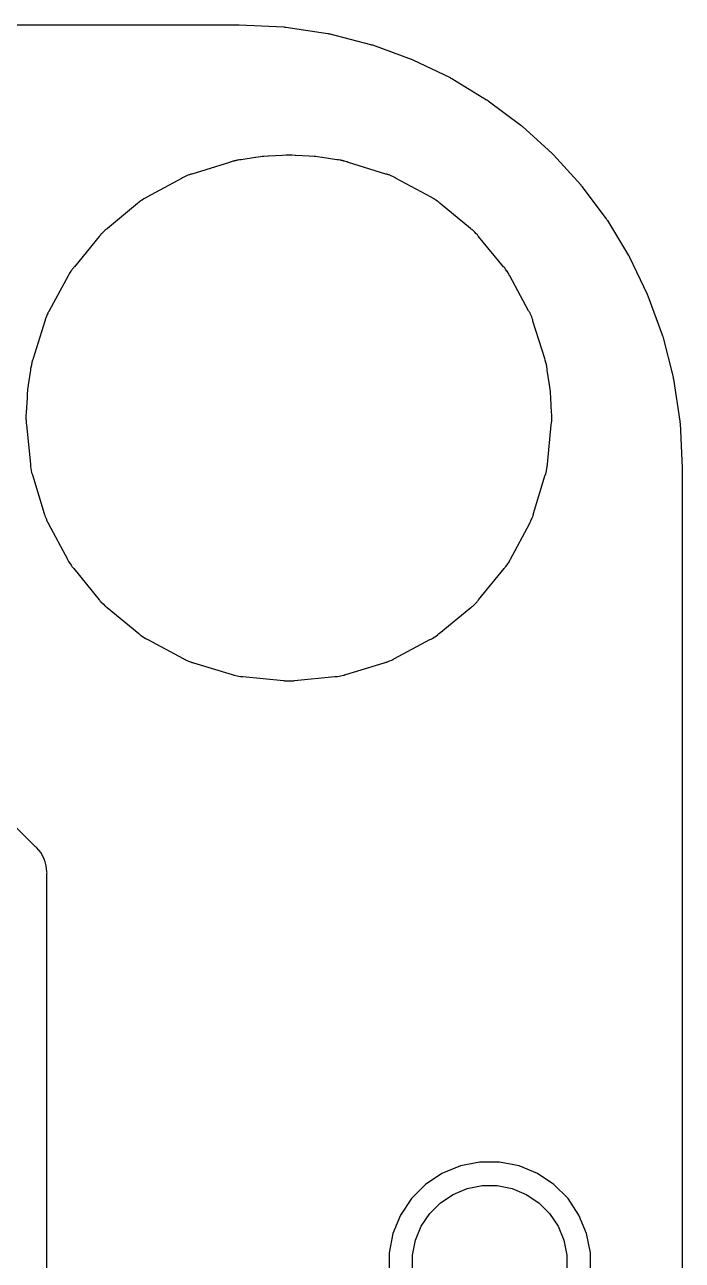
# Model space of a CAD drawing. Extents: x 98.9 to 141.5, y -118.8 to -76.2.
# Drawn here: x 137.23 to 141.49, y -84.21 to -76.21 of the extents above; entities that cross this region are included whole.
import ezdxf

# ---------------------------------------------------------------- set-up
doc = ezdxf.new("R2010")
doc.units = 0
doc.layers.add('BLACK', color=7, linetype='CONTINUOUS')

msp = doc.modelspace()

# ---------------------------------------------------------------- linework, layer by layer
at = {"layer": 'BLACK', "linetype": 'CONTINUOUS'}
for p, q in [((126.034, -76.2088), (138.611, -76.2088)), ((138.611, -76.2088), (138.613, -76.2088)), ((138.613, -76.2088), (138.615, -76.209)), ((138.615, -76.209), (138.618, -76.2089)), ((138.618, -76.2089), (138.908, -76.2235)), ((138.908, -76.2235), (138.91, -76.2236)), ((138.91, -76.2236), (138.915, -76.2245)), ((138.915, -76.2245), (138.92, -76.2247)), ((138.92, -76.2247), (139.193, -76.2662)), ((139.193, -76.2662), (139.195, -76.2664)), ((139.195, -76.2664), (139.2, -76.2679)), ((139.2, -76.2679), (139.206, -76.2687)), ((139.206, -76.2687), (139.469, -76.336)), ((139.469, -76.336), (139.471, -76.3364)), ((139.471, -76.3364), (139.476, -76.3384)), ((139.476, -76.3384), (139.481, -76.3397)), ((139.481, -76.3397), (139.733, -76.4316)), ((139.733, -76.4316), (139.734, -76.4322)), ((139.734, -76.4322), (139.739, -76.4346)), ((139.739, -76.4346), (139.744, -76.4364)), ((139.744, -76.4364), (139.984, -76.5514)), ((139.984, -76.5514), (139.985, -76.5522)), ((139.985, -76.5522), (139.99, -76.555)), ((139.99, -76.555), (139.995, -76.5573)), ((139.995, -76.5573), (140.221, -76.6943)), ((140.221, -76.6943), (140.222, -76.6952)), ((140.222, -76.6952), (140.226, -76.6984)), ((140.226, -76.6984), (140.231, -76.7011)), ((140.231, -76.7011), (140.442, -76.8586)), ((140.442, -76.8586), (140.443, -76.8597)), ((140.443, -76.8597), (140.447, -76.8632)), ((140.447, -76.8632), (140.451, -76.8664)), ((140.451, -76.8664), (140.645, -77.043)), ((140.645, -77.043), (140.647, -77.0442)), ((140.647, -77.0442), (140.65, -77.0481)), ((140.65, -77.0481), (140.654, -77.0516)), ((138.556, -77.1006), (138.313, -77.1761)), ((138.564, -77.0974), (138.556, -77.1006)), ((138.566, -77.0964), (138.564, -77.0974)), ((138.58, -77.0928), (138.566, -77.0964)), ((138.583, -77.092), (138.58, -77.0928)), ((138.585, -77.0916), (138.583, -77.092)), ((138.587, -77.091), (138.585, -77.0916)), ((138.588, -77.0906), (138.587, -77.091)), ((138.59, -77.0901), (138.588, -77.0906)), ((138.592, -77.0895), (138.59, -77.0901)), ((138.594, -77.0892), (138.592, -77.0895)), ((138.596, -77.0888), (138.594, -77.0892)), ((138.598, -77.0883), (138.596, -77.0888)), ((138.6, -77.088), (138.598, -77.0883)), ((138.602, -77.0874), (138.6, -77.088)), ((138.605, -77.0872), (138.602, -77.0874)), ((138.606, -77.0869), (138.605, -77.0872)), ((138.621, -77.0838), (138.606, -77.0869)), ((138.622, -77.0837), (138.621, -77.0838)), ((138.63, -77.0834), (138.622, -77.0837)), ((138.632, -77.0832), (138.63, -77.0834)), ((138.725, -77.0689), (138.632, -77.0832)), ((138.726, -77.0686), (138.725, -77.0689)), ((138.757, -77.0641), (138.726, -77.0686)), ((138.767, -77.0625), (138.757, -77.064)), ((138.757, -77.064), (138.757, -77.0641)), ((138.757, -77.0641), (138.757, -77.0641)), ((138.777, -77.062), (138.767, -77.0625)), ((138.778, -77.062), (138.777, -77.062)), ((138.777, -77.062), (138.777, -77.062)), ((138.807, -77.0604), (138.778, -77.062)), ((138.808, -77.0605), (138.807, -77.0604)), ((138.809, -77.0604), (138.808, -77.0605)), ((138.899, -77.0559), (138.809, -77.0604)), ((138.9, -77.0558), (138.899, -77.0559)), ((138.923, -77.0546), (138.9, -77.0558)), ((138.925, -77.0543), (138.923, -77.0546)), ((138.928, -77.0543), (138.925, -77.0543)), ((138.929, -77.0542), (138.928, -77.0543)), ((138.931, -77.054), (138.929, -77.0542)), ((138.933, -77.054), (138.931, -77.054)), ((138.935, -77.0538), (138.933, -77.054)), ((138.937, -77.0539), (138.935, -77.0538)), ((138.939, -77.0538), (138.937, -77.0539)), ((138.941, -77.0538), (138.939, -77.0538)), ((138.943, -77.0538), (138.941, -77.0538)), ((138.945, -77.0537), (138.943, -77.0538)), ((138.947, -77.054), (138.945, -77.0537)), ((138.949, -77.054), (138.947, -77.054)), ((138.951, -77.054), (138.949, -77.054)), ((138.953, -77.0542), (138.951, -77.054)), ((138.955, -77.0542), (138.953, -77.0542)), ((138.957, -77.0545), (138.955, -77.0542)), ((138.959, -77.0546), (138.957, -77.0545)), ((138.981, -77.0557), (138.959, -77.0546)), ((138.981, -77.0558), (138.981, -77.0557)), ((138.983, -77.0559), (138.981, -77.0558)), ((139.073, -77.0604), (138.983, -77.0559)), ((139.104, -77.062), (139.073, -77.0603)), ((139.073, -77.0603), (139.073, -77.0604)), ((139.105, -77.062), (139.104, -77.062)), ((139.104, -77.062), (139.104, -77.062)), ((139.115, -77.0625), (139.105, -77.062)), ((139.125, -77.064), (139.115, -77.0625)), ((139.125, -77.0641), (139.125, -77.064)), ((139.125, -77.064), (139.125, -77.064)), ((139.154, -77.0684), (139.125, -77.0641)), ((139.155, -77.0686), (139.154, -77.0684)), ((139.156, -77.0689), (139.155, -77.0686)), ((139.25, -77.0832), (139.156, -77.0689)), ((139.258, -77.0836), (139.25, -77.0832)), ((139.261, -77.084), (139.258, -77.0836)), ((139.276, -77.0869), (139.261, -77.084)), ((139.278, -77.0871), (139.276, -77.0869)), ((139.28, -77.0878), (139.278, -77.0871)), ((139.282, -77.088), (139.28, -77.0878)), ((139.284, -77.0883), (139.282, -77.088)), ((139.286, -77.0888), (139.284, -77.0883)), ((139.288, -77.0891), (139.286, -77.0888)), ((139.29, -77.0898), (139.288, -77.0891)), ((139.292, -77.0901), (139.29, -77.0898)), ((139.294, -77.0906), (139.292, -77.0901)), ((139.295, -77.091), (139.294, -77.0906)), ((139.297, -77.0915), (139.295, -77.091)), ((139.3, -77.0924), (139.297, -77.0915)), ((139.301, -77.0928), (139.3, -77.0924)), ((139.316, -77.0966), (139.301, -77.0928)), ((139.317, -77.0967), (139.316, -77.0966)), ((139.324, -77.1001), (139.317, -77.0967)), ((139.326, -77.1006), (139.324, -77.1001)), ((139.569, -77.1761), (139.326, -77.1006)), ((140.654, -77.0516), (140.831, -77.2461)), ((138.246, -77.204), (138.021, -77.3265)), ((138.251, -77.201), (138.246, -77.204)), ((138.256, -77.1985), (138.251, -77.201)), ((138.257, -77.1975), (138.256, -77.1985)), ((138.26, -77.1955), (138.257, -77.1975)), ((138.264, -77.194), (138.26, -77.1955)), ((138.283, -77.1858), (138.264, -77.194)), ((138.264, -77.194), (138.264, -77.194)), ((138.293, -77.1814), (138.283, -77.1858)), ((138.283, -77.1858), (138.283, -77.1858)), ((138.283, -77.1858), (138.283, -77.1858)), ((138.297, -77.18), (138.293, -77.1814)), ((138.293, -77.1814), (138.293, -77.1814)), ((138.301, -77.1792), (138.297, -77.18)), ((138.306, -77.1776), (138.301, -77.1792)), ((138.311, -77.1766), (138.306, -77.1776)), ((138.313, -77.1761), (138.311, -77.1766)), ((139.575, -77.1772), (139.569, -77.1761)), ((139.58, -77.1788), (139.575, -77.1772)), ((139.581, -77.1792), (139.58, -77.1788)), ((139.585, -77.18), (139.581, -77.1792)), ((139.589, -77.1814), (139.585, -77.18)), ((139.602, -77.1871), (139.589, -77.1814)), ((139.589, -77.1814), (139.589, -77.1814)), ((139.589, -77.1814), (139.589, -77.1814)), ((139.618, -77.1939), (139.602, -77.1871)), ((139.602, -77.1871), (139.602, -77.1871)), ((139.618, -77.194), (139.618, -77.1939)), ((139.622, -77.1955), (139.618, -77.194)), ((139.625, -77.1975), (139.622, -77.1955)), ((139.63, -77.2001), (139.625, -77.1975)), ((139.634, -77.2032), (139.63, -77.2001)), ((139.636, -77.204), (139.634, -77.2032)), ((139.861, -77.3265), (139.636, -77.204)), ((140.831, -77.2461), (140.832, -77.2474)), ((140.832, -77.2474), (140.835, -77.2516)), ((140.835, -77.2516), (140.838, -77.2555)), ((140.838, -77.2555), (140.996, -77.4664)), ((137.961, -77.367), (137.765, -77.5286)), ((137.965, -77.363), (137.961, -77.367)), ((137.969, -77.3595), (137.965, -77.363)), ((137.97, -77.3583), (137.969, -77.3595)), ((137.972, -77.356), (137.97, -77.3583)), ((137.976, -77.3536), (137.972, -77.356)), ((137.989, -77.3447), (137.976, -77.3532)), ((137.976, -77.3532), (137.976, -77.3536)), ((137.99, -77.3444), (137.989, -77.3447)), ((137.989, -77.3447), (137.989, -77.3447)), ((138.001, -77.3369), (137.99, -77.3444)), ((138.002, -77.3358), (138.001, -77.3367)), ((138.001, -77.3367), (138.001, -77.3369)), ((138.006, -77.3333), (138.002, -77.3358)), ((138.009, -77.3321), (138.006, -77.3333)), ((138.014, -77.3295), (138.009, -77.3321)), ((138.019, -77.3274), (138.014, -77.3295)), ((138.021, -77.3265), (138.019, -77.3274)), ((139.867, -77.3287), (139.861, -77.3265)), ((139.871, -77.3314), (139.867, -77.3287)), ((139.873, -77.3321), (139.871, -77.3314)), ((139.876, -77.3333), (139.873, -77.3321)), ((139.88, -77.3358), (139.876, -77.3333)), ((139.88, -77.3361), (139.88, -77.3358)), ((139.893, -77.3445), (139.88, -77.3361)), ((139.893, -77.3448), (139.893, -77.3445)), ((139.893, -77.3445), (139.893, -77.3445)), ((139.904, -77.3524), (139.893, -77.3448)), ((139.905, -77.3526), (139.904, -77.3524)), ((139.906, -77.3536), (139.905, -77.3526)), ((139.91, -77.3561), (139.906, -77.3536)), ((139.912, -77.3583), (139.91, -77.3561)), ((139.916, -77.3618), (139.912, -77.3583)), ((139.92, -77.3659), (139.916, -77.3618)), ((139.921, -77.367), (139.92, -77.3659)), ((140.117, -77.5286), (139.921, -77.367)), ((137.763, -77.5297), (137.759, -77.5328)), ((137.765, -77.5286), (137.763, -77.5297)), ((140.122, -77.5318), (140.117, -77.5286)), ((140.996, -77.4664), (140.997, -77.4678)), ((140.997, -77.4678), (141, -77.4723)), ((141, -77.4723), (141.003, -77.4765)), ((141.003, -77.4765), (141.14, -77.7024)), ((137.713, -77.5799), (137.552, -77.7757)), ((137.717, -77.5752), (137.713, -77.5799)), ((137.72, -77.5708), (137.717, -77.5752)), ((137.721, -77.5693), (137.72, -77.5708)), ((137.723, -77.5669), (137.721, -77.5693)), ((137.726, -77.5637), (137.723, -77.5669)), ((137.727, -77.563), (137.726, -77.5637)), ((137.737, -77.5527), (137.727, -77.563)), ((137.747, -77.5428), (137.737, -77.5522)), ((137.737, -77.5522), (137.737, -77.5527)), ((137.737, -77.5527), (137.737, -77.5527)), ((137.748, -77.5412), (137.747, -77.5425)), ((137.747, -77.5425), (137.747, -77.5428)), ((137.752, -77.538), (137.748, -77.5412)), ((137.754, -77.5364), (137.752, -77.538)), ((137.759, -77.5328), (137.754, -77.5364)), ((140.126, -77.5354), (140.122, -77.5318)), ((140.128, -77.5364), (140.126, -77.5354)), ((140.13, -77.538), (140.128, -77.5364)), ((140.133, -77.5412), (140.13, -77.538)), ((140.134, -77.5418), (140.133, -77.5412)), ((140.144, -77.5522), (140.134, -77.5418)), ((140.145, -77.5522), (140.144, -77.5522)), ((140.145, -77.5527), (140.145, -77.5522)), ((140.154, -77.562), (140.145, -77.5527)), ((140.155, -77.5624), (140.154, -77.562)), ((140.156, -77.5637), (140.155, -77.5624)), ((140.159, -77.5669), (140.156, -77.5637)), ((140.161, -77.5693), (140.159, -77.5669)), ((140.164, -77.5737), (140.161, -77.5693)), ((140.167, -77.5785), (140.164, -77.5737)), ((140.169, -77.5799), (140.167, -77.5785)), ((140.33, -77.7757), (140.169, -77.5799)), ((141.14, -77.7024), (141.141, -77.7039)), ((141.141, -77.7039), (141.143, -77.7087)), ((141.143, -77.7087), (141.146, -77.7133)), ((141.146, -77.7133), (141.261, -77.9528)), ((137.511, -77.8357), (137.389, -78.0614)), ((137.513, -77.8305), (137.511, -77.8357)), ((137.516, -77.8256), (137.513, -77.8305)), ((137.517, -77.824), (137.516, -77.8256)), ((137.518, -77.8211), (137.517, -77.824)), ((137.52, -77.8175), (137.518, -77.8211)), ((137.521, -77.817), (137.52, -77.8175)), ((137.529, -77.8043), (137.521, -77.817)), ((137.53, -77.8039), (137.529, -77.8043)), ((137.529, -77.8043), (137.529, -77.8043)), ((137.537, -77.7928), (137.53, -77.8039)), ((137.538, -77.7911), (137.537, -77.7925)), ((137.537, -77.7925), (137.537, -77.7928)), ((137.541, -77.7875), (137.538, -77.7911)), ((137.543, -77.7853), (137.541, -77.7875)), ((137.547, -77.781), (137.543, -77.7853)), ((137.551, -77.7771), (137.547, -77.781)), ((137.552, -77.7757), (137.551, -77.7771)), ((140.334, -77.7797), (140.33, -77.7757)), ((140.338, -77.784), (140.334, -77.7797)), ((140.339, -77.7853), (140.338, -77.784)), ((140.341, -77.7875), (140.339, -77.7853)), ((140.344, -77.7911), (140.341, -77.7875)), ((140.344, -77.7915), (140.344, -77.7911)), ((140.352, -77.8041), (140.344, -77.7915)), ((140.353, -77.8045), (140.352, -77.8041)), ((140.352, -77.8041), (140.352, -77.8041)), ((140.36, -77.8157), (140.353, -77.8045)), ((140.36, -77.816), (140.36, -77.8157)), ((140.361, -77.8175), (140.36, -77.816)), ((140.364, -77.8211), (140.361, -77.8175)), ((140.365, -77.824), (140.364, -77.8211)), ((140.368, -77.8289), (140.365, -77.824)), ((140.37, -77.8341), (140.368, -77.8289)), ((140.371, -77.8357), (140.37, -77.8341)), ((140.493, -78.0615), (140.371, -77.8357)), ((141.261, -77.9528), (141.261, -77.9544)), ((141.261, -77.9544), (141.263, -77.9595)), ((141.263, -77.9595), (141.265, -77.9643)), ((141.265, -77.9643), (141.357, -78.2162)), ((137.376, -78.0852), (137.366, -78.1085)), ((137.379, -78.0788), (137.376, -78.0852)), ((137.376, -78.0852), (137.376, -78.0852)), ((137.38, -78.0752), (137.379, -78.0787)), ((137.379, -78.0787), (137.379, -78.0788)), ((137.382, -78.0721), (137.38, -78.0752)), ((137.385, -78.0674), (137.382, -78.0721)), ((137.388, -78.063), (137.385, -78.0674)), ((137.389, -78.0614), (137.388, -78.063)), ((140.496, -78.0659), (140.493, -78.0615)), ((140.499, -78.0706), (140.496, -78.0659)), ((140.5, -78.0721), (140.499, -78.0706)), ((140.502, -78.0752), (140.5, -78.0721)), ((140.503, -78.0786), (140.502, -78.0752)), ((140.503, -78.0787), (140.503, -78.0786)), ((140.513, -78.1013), (140.503, -78.0787)), ((140.503, -78.0787), (140.503, -78.0787)), ((137.361, -78.1277), (137.285, -78.3709)), ((137.362, -78.1224), (137.361, -78.1277)), ((137.363, -78.1173), (137.362, -78.1224)), ((137.364, -78.1156), (137.363, -78.1173)), ((137.365, -78.1119), (137.364, -78.1156)), ((137.366, -78.1085), (137.365, -78.1119)), ((137.366, -78.1085), (137.366, -78.1085)), ((140.516, -78.1084), (140.513, -78.1013)), ((140.513, -78.1013), (140.513, -78.1013)), ((140.516, -78.1085), (140.516, -78.1084)), ((140.517, -78.1119), (140.516, -78.1085)), ((140.518, -78.1156), (140.517, -78.1119)), ((140.52, -78.1207), (140.518, -78.1156)), ((140.521, -78.126), (140.52, -78.1207)), ((140.521, -78.1277), (140.521, -78.126)), ((140.597, -78.3709), (140.521, -78.1277)), ((141.357, -78.2162), (141.358, -78.2179)), ((141.358, -78.2179), (141.359, -78.2231)), ((141.359, -78.2231), (141.361, -78.2282)), ((141.361, -78.2282), (141.428, -78.4912)), ((137.274, -78.4091), (137.273, -78.4112)), ((137.275, -78.4054), (137.274, -78.4072)), ((137.274, -78.4072), (137.274, -78.4091)), ((137.276, -78.4018), (137.275, -78.4032)), ((137.275, -78.4032), (137.275, -78.4054)), ((137.277, -78.3973), (137.276, -78.3995)), ((137.276, -78.3995), (137.276, -78.4018)), ((137.281, -78.3806), (137.277, -78.3955)), ((137.277, -78.3955), (137.277, -78.3973)), ((137.285, -78.3726), (137.281, -78.3802)), ((137.281, -78.3802), (137.281, -78.3806)), ((137.285, -78.3709), (137.285, -78.3726)), ((140.6, -78.3786), (140.597, -78.3709)), ((140.601, -78.3815), (140.6, -78.3786)), ((140.605, -78.3955), (140.601, -78.3815)), ((140.605, -78.3978), (140.605, -78.3955)), ((140.606, -78.4001), (140.605, -78.3978)), ((140.606, -78.4018), (140.606, -78.4001)), ((140.607, -78.4032), (140.606, -78.4018)), ((140.607, -78.4054), (140.607, -78.4032)), ((140.608, -78.4074), (140.607, -78.4054)), ((140.608, -78.4095), (140.608, -78.4074)), ((140.609, -78.4112), (140.608, -78.4095)), ((137.268, -78.4468), (137.253, -78.5405)), ((137.271, -78.4213), (137.268, -78.4355)), ((137.268, -78.4355), (137.268, -78.4385)), ((137.268, -78.4385), (137.268, -78.4468)), ((137.272, -78.4189), (137.271, -78.4213)), ((137.273, -78.4149), (137.272, -78.4166)), ((137.272, -78.4166), (137.272, -78.4189)), ((137.273, -78.4112), (137.273, -78.4134)), ((137.273, -78.4134), (137.273, -78.4149)), ((140.609, -78.4134), (140.609, -78.4112)), ((140.609, -78.4149), (140.609, -78.4134)), ((140.61, -78.4172), (140.609, -78.4149)), ((140.61, -78.4195), (140.61, -78.4172)), ((140.611, -78.4213), (140.61, -78.4195)), ((140.614, -78.4364), (140.611, -78.4213)), ((140.614, -78.4368), (140.614, -78.4364)), ((140.614, -78.4451), (140.614, -78.4368)), ((140.614, -78.4469), (140.614, -78.4451)), ((140.629, -78.5405), (140.614, -78.4469)), ((137.253, -78.5429), (137.249, -78.5718)), ((137.253, -78.5405), (137.253, -78.5423)), ((137.253, -78.5423), (137.253, -78.5429)), ((140.629, -78.5414), (140.629, -78.5405)), ((140.633, -78.5718), (140.629, -78.5414)), ((141.428, -78.4912), (141.429, -78.4929)), ((141.429, -78.4929), (141.43, -78.4983)), ((141.43, -78.4983), (141.431, -78.5036)), ((141.431, -78.5036), (141.472, -78.7766)), ((137.245, -78.6244), (137.24, -78.7219)), ((137.246, -78.5926), (137.245, -78.6235)), ((137.245, -78.6235), (137.245, -78.6244)), ((137.247, -78.5822), (137.246, -78.5922)), ((137.246, -78.5922), (137.246, -78.5926)), ((137.246, -78.5926), (137.246, -78.5926)), ((137.248, -78.5722), (137.247, -78.5822)), ((137.249, -78.5718), (137.248, -78.5721)), ((137.248, -78.5721), (137.248, -78.5722)), ((140.633, -78.5721), (140.633, -78.5718)), ((140.633, -78.5718), (140.633, -78.5718)), ((140.635, -78.5822), (140.633, -78.5721)), ((140.635, -78.5922), (140.635, -78.5822)), ((140.635, -78.5926), (140.635, -78.5922)), ((140.635, -78.5922), (140.635, -78.5922)), ((140.637, -78.622), (140.635, -78.5926)), ((140.637, -78.6226), (140.637, -78.622)), ((140.637, -78.6244), (140.637, -78.6226)), ((140.642, -78.7219), (140.637, -78.6244)), ((137.24, -78.7236), (137.238, -78.7319)), ((137.24, -78.7219), (137.24, -78.7236)), ((140.643, -78.7301), (140.642, -78.7219)), ((140.644, -78.7331), (140.643, -78.7301)), ((137.238, -78.7319), (137.238, -78.7322)), ((137.238, -78.7322), (137.238, -78.7477)), ((137.238, -78.7477), (137.238, -78.7495)), ((137.238, -78.7495), (137.238, -78.7518)), ((137.238, -78.7518), (137.238, -78.7542)), ((137.238, -78.7542), (137.238, -78.7557)), ((137.238, -78.7557), (137.238, -78.7579)), ((137.238, -78.7579), (137.238, -78.7597)), ((137.238, -78.7597), (137.238, -78.7618)), ((137.238, -78.7618), (137.238, -78.7639)), ((137.238, -78.7639), (137.238, -78.7661)), ((137.238, -78.7661), (137.239, -78.7676)), ((137.239, -78.7676), (137.239, -78.7694)), ((137.239, -78.7694), (137.239, -78.7717)), ((137.239, -78.7717), (137.239, -78.7741)), ((137.239, -78.7741), (137.24, -78.7887)), ((137.24, -78.7887), (137.24, -78.7917)), ((137.24, -78.7917), (137.242, -78.7998)), ((137.242, -78.7998), (137.267, -79.0539)), ((140.615, -79.0539), (140.64, -78.7998)), ((140.64, -78.7981), (140.642, -78.7899)), ((140.64, -78.7998), (140.64, -78.7981)), ((140.642, -78.7896), (140.643, -78.7741)), ((140.642, -78.7899), (140.642, -78.7896)), ((140.643, -78.7676), (140.644, -78.7661)), ((140.643, -78.77), (140.643, -78.7676)), ((140.643, -78.7723), (140.643, -78.77)), ((140.643, -78.7741), (140.643, -78.7723)), ((140.644, -78.7477), (140.644, -78.7331)), ((140.644, -78.7501), (140.644, -78.7477)), ((140.644, -78.7524), (140.644, -78.7501)), ((140.644, -78.7542), (140.644, -78.7524)), ((140.644, -78.7557), (140.644, -78.7542)), ((140.644, -78.7579), (140.644, -78.7557)), ((140.644, -78.76), (140.644, -78.7579)), ((140.644, -78.7621), (140.644, -78.76)), ((140.644, -78.7639), (140.644, -78.7621)), ((140.644, -78.7661), (140.644, -78.7639)), ((141.472, -78.7766), (141.473, -78.7783)), ((141.473, -78.7783), (141.473, -78.7838)), ((141.473, -78.7838), (141.474, -78.7893)), ((141.474, -78.7893), (141.488, -79.0794)), ((137.267, -79.0539), (137.267, -79.0557)), ((137.267, -79.0557), (137.267, -79.061)), ((137.267, -79.061), (137.267, -79.0664)), ((137.267, -79.0664), (137.267, -79.0701)), ((137.267, -79.0701), (137.27, -79.0836)), ((137.27, -79.0836), (137.27, -79.0836)), ((137.27, -79.0836), (137.27, -79.0836)), ((137.27, -79.0836), (137.275, -79.1092)), ((137.275, -79.1092), (137.277, -79.1127)), ((137.277, -79.1127), (137.277, -79.1143)), ((137.277, -79.1143), (137.279, -79.1195)), ((137.279, -79.1195), (137.281, -79.1244)), ((137.281, -79.1244), (137.357, -79.3734)), ((140.525, -79.3734), (140.601, -79.1244)), ((140.601, -79.1244), (140.602, -79.1227)), ((140.602, -79.1227), (140.604, -79.1178)), ((140.604, -79.1178), (140.605, -79.1127)), ((140.605, -79.1127), (140.607, -79.1092)), ((140.607, -79.1092), (140.611, -79.0853)), ((140.611, -79.0853), (140.614, -79.0701)), ((140.611, -79.0853), (140.611, -79.0853)), ((140.614, -79.0646), (140.615, -79.0593)), ((140.614, -79.0664), (140.614, -79.0646)), ((140.614, -79.0701), (140.614, -79.0664)), ((140.615, -79.0593), (140.615, -79.0539)), ((141.488, -79.0794), (141.488, -79.0812)), ((141.488, -79.0812), (141.488, -79.0835)), ((141.488, -79.0835), (141.488, -79.0858)), ((141.488, -79.0858), (141.488, -91.613)), ((137.357, -79.3734), (137.357, -79.3751)), ((137.357, -79.3751), (137.358, -79.3804)), ((137.358, -79.3804), (137.36, -79.3856)), ((137.36, -79.3856), (137.36, -79.3891)), ((137.36, -79.3891), (137.362, -79.3927)), ((137.362, -79.3927), (137.362, -79.3944)), ((137.362, -79.3944), (137.362, -79.3944)), ((137.362, -79.3944), (137.368, -79.4069)), ((137.368, -79.4069), (137.368, -79.4071)), ((137.368, -79.4071), (137.368, -79.4071)), ((137.368, -79.4071), (137.374, -79.4224)), ((137.374, -79.4224), (137.374, -79.4225)), ((137.374, -79.4225), (137.376, -79.4261)), ((137.376, -79.4261), (137.378, -79.4291)), ((137.378, -79.4291), (137.379, -79.4306)), ((137.379, -79.4306), (137.381, -79.4354)), ((137.381, -79.4354), (137.384, -79.4399)), ((137.384, -79.4399), (137.507, -79.6694)), ((140.375, -79.6694), (140.498, -79.4399)), ((140.498, -79.4399), (140.499, -79.4383)), ((140.499, -79.4383), (140.502, -79.4339)), ((140.502, -79.4339), (140.504, -79.4291)), ((140.504, -79.4291), (140.506, -79.4261)), ((140.506, -79.4261), (140.508, -79.4225)), ((140.508, -79.4209), (140.514, -79.4074)), ((140.508, -79.4225), (140.508, -79.4209)), ((140.508, -79.4209), (140.508, -79.4209)), ((140.514, -79.4073), (140.52, -79.3929)), ((140.514, -79.4074), (140.514, -79.4073)), ((140.514, -79.4073), (140.514, -79.4073)), ((140.52, -79.3927), (140.522, -79.3891)), ((140.52, -79.3929), (140.52, -79.3927)), ((140.522, -79.3856), (140.523, -79.3839)), ((140.522, -79.3891), (140.522, -79.3856)), ((140.523, -79.3839), (140.524, -79.3787)), ((140.524, -79.3787), (140.525, -79.3734)), ((137.507, -79.6694), (137.507, -79.671)), ((137.507, -79.671), (137.509, -79.676)), ((137.509, -79.676), (137.512, -79.6807)), ((137.512, -79.6807), (137.513, -79.6842)), ((137.513, -79.6842), (137.53, -79.709)), ((140.353, -79.7072), (140.369, -79.6842)), ((140.369, -79.6842), (140.37, -79.6807)), ((140.37, -79.6807), (140.371, -79.6791)), ((140.371, -79.6791), (140.373, -79.6744)), ((140.373, -79.6744), (140.375, -79.6694)), ((137.53, -79.709), (137.53, -79.709)), ((137.53, -79.709), (137.536, -79.7173)), ((137.536, -79.7173), (137.538, -79.72)), ((137.538, -79.72), (137.539, -79.7212)), ((137.539, -79.7212), (137.543, -79.7254)), ((137.543, -79.7254), (137.547, -79.7292)), ((137.547, -79.7292), (137.713, -79.9328)), ((140.168, -79.9328), (140.335, -79.7292)), ((140.335, -79.7292), (140.337, -79.7279)), ((140.337, -79.7279), (140.34, -79.7241)), ((140.34, -79.7241), (140.344, -79.72)), ((140.344, -79.72), (140.346, -79.7173)), ((140.346, -79.7173), (140.353, -79.7072)), ((140.353, -79.7072), (140.353, -79.7072)), ((137.713, -79.9328), (137.715, -79.9342)), ((137.715, -79.9342), (137.717, -79.9387)), ((137.717, -79.9387), (137.721, -79.9427)), ((137.721, -79.9427), (137.723, -79.946)), ((137.723, -79.946), (137.737, -79.96)), ((137.737, -79.96), (137.737, -79.96)), ((137.737, -79.96), (137.737, -79.96)), ((137.737, -79.96), (137.751, -79.974)), ((137.751, -79.974), (137.754, -79.9762)), ((137.754, -79.9762), (137.756, -79.9772)), ((137.756, -79.9772), (137.76, -79.9806)), ((137.76, -79.9806), (137.764, -79.9836)), ((137.764, -79.9836), (137.968, -80.1505)), ((139.914, -80.1505), (140.118, -79.9836)), ((140.118, -79.9836), (140.119, -79.9824)), ((140.119, -79.9824), (140.124, -79.9796)), ((140.124, -79.9796), (140.128, -79.9762)), ((140.128, -79.9762), (140.131, -79.974)), ((140.131, -79.974), (140.145, -79.9604)), ((140.145, -79.9603), (140.159, -79.946)), ((140.145, -79.9604), (140.145, -79.9603)), ((140.145, -79.9603), (140.145, -79.9603)), ((140.159, -79.946), (140.161, -79.9427)), ((140.161, -79.9427), (140.162, -79.9413)), ((140.162, -79.9413), (140.166, -79.9372)), ((140.166, -79.9372), (140.168, -79.9328)), ((137.968, -80.1505), (137.969, -80.1516)), ((137.969, -80.1516), (137.973, -80.1555)), ((137.973, -80.1555), (137.977, -80.1589)), ((137.977, -80.1589), (137.98, -80.1615)), ((137.98, -80.1615), (137.983, -80.1636)), ((137.983, -80.1636), (137.983, -80.1636)), ((137.983, -80.1636), (138.013, -80.1836)), ((139.886, -80.1723), (139.902, -80.1615)), ((139.902, -80.1615), (139.905, -80.1589)), ((139.905, -80.1589), (139.906, -80.1576)), ((139.906, -80.1576), (139.91, -80.1543)), ((139.91, -80.1543), (139.914, -80.1505)), ((138.013, -80.1836), (138.016, -80.1851)), ((138.016, -80.1851), (138.018, -80.1858)), ((138.018, -80.1858), (138.023, -80.1884)), ((138.023, -80.1884), (138.028, -80.1904)), ((138.028, -80.1904), (138.257, -80.3129)), ((139.625, -80.3129), (139.854, -80.1904)), ((139.854, -80.1904), (139.856, -80.1896)), ((139.856, -80.1896), (139.861, -80.1876)), ((139.861, -80.1876), (139.866, -80.1851)), ((139.866, -80.1851), (139.869, -80.1836)), ((139.869, -80.1836), (139.886, -80.1723)), ((139.886, -80.1723), (139.886, -80.1723)), ((139.886, -80.1723), (139.886, -80.1723)), ((138.257, -80.3129), (138.259, -80.3138)), ((138.259, -80.3138), (138.263, -80.3169)), ((138.263, -80.3169), (138.268, -80.3194)), ((138.268, -80.3194), (138.271, -80.3214)), ((138.271, -80.3214), (138.275, -80.3229)), ((138.275, -80.3229), (138.276, -80.3236)), ((138.276, -80.3236), (138.276, -80.3236)), ((138.276, -80.3236), (138.29, -80.3293)), ((138.29, -80.3293), (138.29, -80.3293)), ((138.29, -80.3293), (138.29, -80.3294)), ((138.29, -80.3294), (138.304, -80.3352)), ((139.579, -80.3346), (139.593, -80.3289)), ((139.593, -80.3289), (139.607, -80.323)), ((139.593, -80.3289), (139.593, -80.3289)), ((139.593, -80.3289), (139.593, -80.3289)), ((139.607, -80.3229), (139.611, -80.3214)), ((139.607, -80.323), (139.607, -80.3229)), ((139.611, -80.3214), (139.614, -80.3194)), ((139.614, -80.3194), (139.615, -80.3184)), ((139.615, -80.3184), (139.62, -80.3159)), ((139.62, -80.3159), (139.625, -80.3129)), ((138.304, -80.3352), (138.304, -80.3352)), ((138.304, -80.3352), (138.308, -80.3367)), ((138.308, -80.3367), (138.311, -80.3374)), ((138.311, -80.3374), (138.313, -80.3378)), ((138.313, -80.3378), (138.318, -80.3394)), ((138.318, -80.3394), (138.324, -80.3405)), ((138.324, -80.3405), (138.573, -80.4161)), ((139.309, -80.4161), (139.558, -80.3405)), ((139.558, -80.3405), (139.56, -80.34)), ((139.56, -80.34), (139.565, -80.339)), ((139.565, -80.339), (139.571, -80.3374)), ((139.571, -80.3374), (139.574, -80.3367)), ((139.574, -80.3367), (139.578, -80.3352)), ((139.578, -80.3352), (139.579, -80.3346)), ((139.579, -80.3346), (139.579, -80.3346)), ((138.573, -80.4161), (138.574, -80.4167)), ((138.574, -80.4167), (138.579, -80.4188)), ((138.579, -80.4188), (138.584, -80.4203)), ((138.584, -80.4203), (138.588, -80.4218)), ((138.588, -80.4218), (138.605, -80.4252)), ((138.605, -80.4252), (138.605, -80.4252)), ((138.605, -80.4252), (138.627, -80.4296)), ((138.627, -80.4296), (138.631, -80.4296)), ((138.631, -80.4296), (138.632, -80.4296)), ((138.632, -80.4296), (138.638, -80.4302)), ((138.638, -80.4302), (138.643, -80.4302)), ((138.643, -80.4302), (138.905, -80.4561)), ((138.905, -80.4561), (138.907, -80.4563)), ((138.907, -80.4563), (138.912, -80.4574)), ((138.912, -80.4574), (138.917, -80.4579)), ((138.917, -80.4579), (138.921, -80.4586)), ((138.921, -80.4586), (138.941, -80.4586)), ((138.941, -80.4586), (138.941, -80.4586)), ((138.941, -80.4586), (138.941, -80.4586)), ((138.941, -80.4586), (138.961, -80.4586)), ((138.961, -80.4586), (138.965, -80.4579)), ((138.965, -80.4579), (138.966, -80.4575)), ((138.966, -80.4575), (138.972, -80.4571)), ((138.972, -80.4571), (138.977, -80.4561)), ((138.977, -80.4561), (139.239, -80.4302)), ((139.239, -80.4302), (139.241, -80.43)), ((139.241, -80.43), (139.246, -80.4301)), ((139.246, -80.4301), (139.251, -80.4296)), ((139.251, -80.4296), (139.255, -80.4296)), ((139.255, -80.4296), (139.276, -80.4254)), ((139.276, -80.4254), (139.294, -80.4218)), ((139.276, -80.4254), (139.276, -80.4254)), ((139.294, -80.4218), (139.298, -80.4203)), ((139.298, -80.4203), (139.299, -80.4197)), ((139.299, -80.4197), (139.304, -80.4182)), ((139.304, -80.4182), (139.309, -80.4161)), ((137.294, -81.526), (136.461, -80.6925)), ((137.298, -81.5294), (137.294, -81.526)), ((137.302, -81.5332), (137.298, -81.5294)), ((137.304, -81.5344), (137.302, -81.5332)), ((137.307, -81.5376), (137.304, -81.5344)), ((137.336, -81.5724), (137.307, -81.5376)), ((137.357, -81.6121), (137.336, -81.5724)), ((137.362, -81.6286), (137.357, -81.6121)), ((137.37, -81.6552), (137.362, -81.6286)), ((137.362, -81.6286), (137.362, -81.6286)), ((137.374, -81.6948), (137.37, -81.6552)), ((137.374, -81.695), (137.374, -81.6948)), ((137.375, -81.7), (137.374, -81.695)), ((137.374, -81.705), (137.375, -81.7)), ((137.374, -81.7104), (137.374, -81.705)), ((137.374, -81.7157), (137.374, -81.7104)), ((137.374, -81.7175), (137.374, -81.7157)), ((137.374, -88.8015), (137.374, -81.7175)), ((140.051, -83.5987), (139.932, -83.6479)), ((140.177, -83.5736), (140.051, -83.5987)), ((140.305, -83.5736), (140.177, -83.5736)), ((140.431, -83.5987), (140.305, -83.5736)), ((140.55, -83.6479), (140.431, -83.5987)), ((139.932, -83.6479), (139.825, -83.7193)), ((140.657, -83.7192), (140.55, -83.6479)), ((139.825, -83.7193), (139.734, -83.8101)), ((140.004, -83.7829), (140.095, -83.7452)), ((140.095, -83.7452), (140.192, -83.726)), ((140.192, -83.726), (140.29, -83.726)), ((140.29, -83.726), (140.387, -83.7452)), ((140.387, -83.7452), (140.478, -83.7829)), ((140.748, -83.8101), (140.657, -83.7192)), ((139.734, -83.8101), (139.663, -83.917)), ((139.853, -83.9073), (139.922, -83.8376)), ((139.922, -83.8376), (140.004, -83.7829)), ((140.478, -83.7829), (140.56, -83.8376)), ((140.56, -83.8376), (140.629, -83.9073)), ((140.819, -83.917), (140.748, -83.8101)), ((139.663, -83.917), (139.614, -84.0357)), ((139.798, -83.9892), (139.853, -83.9073)), ((140.629, -83.9073), (140.684, -83.9892)), ((140.868, -84.0357), (140.819, -83.917)), ((139.76, -84.0802), (139.798, -83.9892)), ((140.684, -83.9892), (140.722, -84.0802)), ((139.614, -84.0357), (139.589, -84.1617)), ((139.741, -84.1768), (139.76, -84.0802)), ((140.722, -84.0802), (140.741, -84.1768)), ((140.893, -84.1617), (140.868, -84.0357)), ((139.589, -84.1617), (139.589, -84.2903)), ((140.893, -84.2903), (140.893, -84.1617)), ((139.741, -84.2752), (139.741, -84.1768)), ((140.741, -84.1768), (140.741, -84.2752))]:
    msp.add_line(p, q, dxfattribs=at)

doc.saveas('drawing.dxf')
